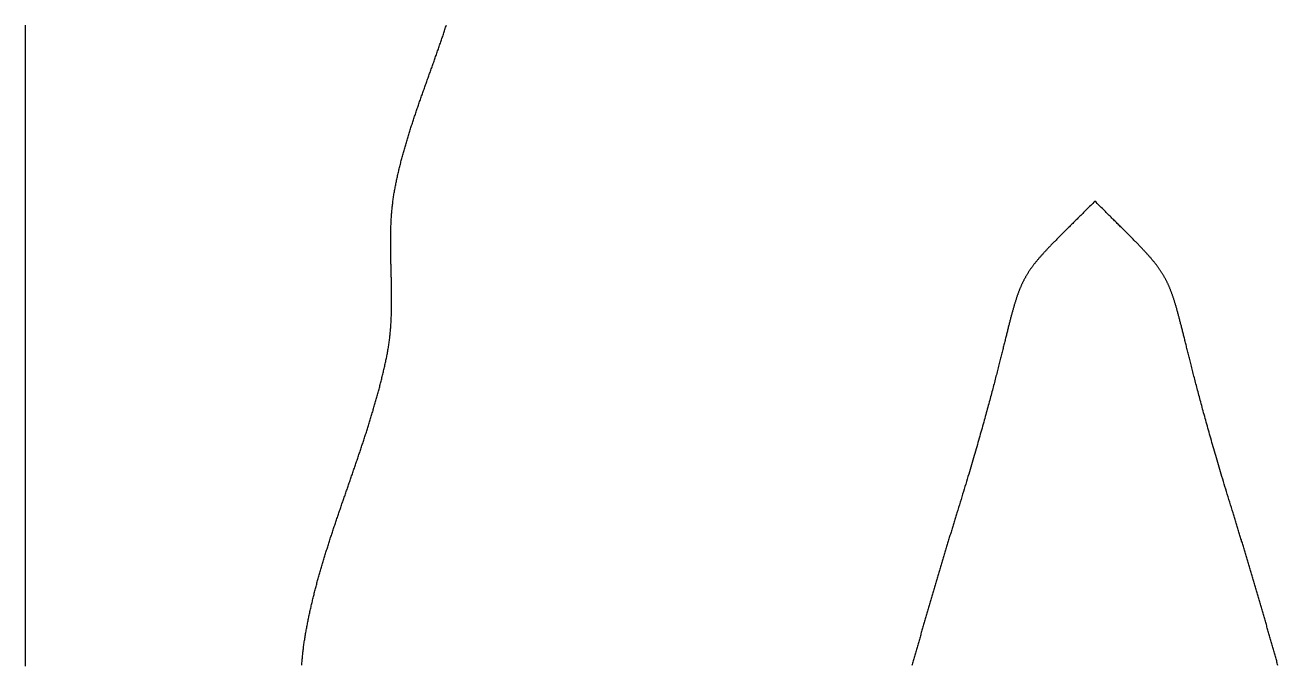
# Model space of a CAD drawing. Header units: metres. Extents: x -45 to 45, y -108 to 108.
# Drawn here: x -45.3 to 7.7, y -54.2 to -27.1 of the extents above; entities that cross this region are included whole.
import ezdxf

# ---------------------------------------------------------------- set-up
doc = ezdxf.new("R2010")
doc.units = ezdxf.units.M

msp = doc.modelspace()

# ---------------------------------------------------------------- linework, layer by layer
for points in [[(-45.316, -27.103), (-45.316, -27.153), (-45.316, -27.203), (-45.316, -27.253), (-45.316, -27.303), (-45.316, -27.353), (-45.316, -27.403), (-45.316, -27.453), (-45.316, -27.503), (-45.316, -27.553), (-45.316, -27.603), (-45.316, -27.653), (-45.316, -27.703), (-45.316, -27.753), (-45.316, -27.803), (-45.316, -27.853), (-45.316, -27.903), (-45.316, -27.953), (-45.316, -28.003), (-45.316, -28.053), (-45.316, -28.103), (-45.316, -28.153), (-45.316, -28.203), (-45.316, -28.253), (-45.316, -28.303), (-45.316, -28.353), (-45.316, -28.403), (-45.316, -28.453), (-45.316, -28.503), (-45.316, -28.553), (-45.316, -28.603), (-45.316, -28.653), (-45.316, -28.703), (-45.316, -28.753), (-45.316, -28.803), (-45.316, -28.853), (-45.316, -28.903), (-45.316, -28.953), (-45.316, -29.003), (-45.316, -29.053), (-45.316, -29.103), (-45.316, -29.153), (-45.316, -29.203), (-45.316, -29.253), (-45.316, -29.303), (-45.316, -29.353), (-45.316, -29.403), (-45.316, -29.453), (-45.316, -29.503), (-45.316, -29.553), (-45.316, -29.603), (-45.316, -29.653), (-45.316, -29.703), (-45.316, -29.753), (-45.316, -29.803), (-45.316, -29.853), (-45.316, -29.903), (-45.316, -29.953), (-45.316, -30.003), (-45.316, -30.053), (-45.316, -30.103), (-45.316, -30.153), (-45.316, -30.203), (-45.316, -30.253), (-45.316, -30.303), (-45.316, -30.353), (-45.316, -30.403), (-45.316, -30.453), (-45.316, -30.503), (-45.316, -30.553), (-45.316, -30.603), (-45.316, -30.653), (-45.316, -30.703), (-45.316, -30.753), (-45.316, -30.803), (-45.316, -30.853), (-45.316, -30.903), (-45.316, -30.953), (-45.316, -31.003), (-45.316, -31.053), (-45.316, -31.103), (-45.316, -31.153), (-45.316, -31.203), (-45.316, -31.253), (-45.316, -31.303), (-45.316, -31.353), (-45.316, -31.403), (-45.316, -31.453), (-45.316, -31.503), (-45.316, -31.553), (-45.316, -31.603), (-45.316, -31.653), (-45.316, -31.703), (-45.316, -31.753), (-45.316, -31.803), (-45.316, -31.853), (-45.316, -31.903), (-45.316, -31.953), (-45.316, -32.003), (-45.316, -32.053), (-45.316, -32.103), (-45.316, -32.153), (-45.316, -32.203), (-45.316, -32.253), (-45.316, -32.303), (-45.316, -32.353), (-45.316, -32.403), (-45.316, -32.453), (-45.316, -32.503), (-45.316, -32.553), (-45.316, -32.603), (-45.316, -32.653), (-45.316, -32.703), (-45.316, -32.753), (-45.316, -32.803), (-45.316, -32.853), (-45.316, -32.903), (-45.316, -32.953), (-45.316, -33.003), (-45.316, -33.053), (-45.316, -33.103), (-45.316, -33.153), (-45.316, -33.203), (-45.316, -33.253), (-45.316, -33.303), (-45.316, -33.353), (-45.316, -33.403), (-45.316, -33.453), (-45.316, -33.503), (-45.316, -33.553), (-45.316, -33.603), (-45.316, -33.653), (-45.316, -33.703), (-45.316, -33.753), (-45.316, -33.803), (-45.316, -33.853), (-45.316, -33.903), (-45.316, -33.953), (-45.316, -34.003), (-45.316, -34.053), (-45.316, -34.103), (-45.316, -34.153), (-45.316, -34.203), (-45.316, -34.253), (-45.316, -34.303), (-45.316, -34.353), (-45.316, -34.403), (-45.316, -34.453), (-45.316, -34.503), (-45.316, -34.553), (-45.316, -34.603), (-45.316, -34.653), (-45.316, -34.703), (-45.316, -34.753), (-45.316, -34.803), (-45.316, -34.853), (-45.316, -34.903), (-45.316, -34.953), (-45.316, -35.003), (-45.316, -35.053), (-45.316, -35.103), (-45.316, -35.153), (-45.316, -35.203), (-45.316, -35.253), (-45.316, -35.303), (-45.316, -35.353), (-45.316, -35.403), (-45.316, -35.453), (-45.316, -35.503), (-45.316, -35.553), (-45.316, -35.603), (-45.316, -35.653), (-45.316, -35.703), (-45.316, -35.753), (-45.316, -35.803), (-45.316, -35.853), (-45.316, -35.903), (-45.316, -35.953), (-45.316, -36.003), (-45.316, -36.053), (-45.316, -36.103), (-45.316, -36.154), (-45.316, -36.204), (-45.316, -36.254), (-45.316, -36.304), (-45.316, -36.354), (-45.316, -36.404), (-45.316, -36.454), (-45.316, -36.504), (-45.316, -36.554), (-45.316, -36.604), (-45.316, -36.654), (-45.316, -36.704), (-45.316, -36.754), (-45.316, -36.804), (-45.316, -36.854), (-45.316, -36.904), (-45.316, -36.954), (-45.316, -37.004), (-45.316, -37.054), (-45.316, -37.104), (-45.316, -37.154), (-45.316, -37.204), (-45.316, -37.254), (-45.316, -37.304), (-45.316, -37.354), (-45.316, -37.404), (-45.316, -37.454), (-45.316, -37.504), (-45.316, -37.554), (-45.316, -37.604), (-45.316, -37.654), (-45.316, -37.704), (-45.316, -37.754), (-45.316, -37.804), (-45.316, -37.854), (-45.316, -37.904), (-45.316, -37.954), (-45.316, -38.004), (-45.316, -38.054), (-45.316, -38.104), (-45.316, -38.154), (-45.316, -38.204), (-45.316, -38.254), (-45.316, -38.304), (-45.316, -38.354), (-45.316, -38.404), (-45.316, -38.454), (-45.316, -38.504), (-45.316, -38.554), (-45.316, -38.604), (-45.316, -38.654), (-45.316, -38.704), (-45.316, -38.754), (-45.316, -38.804), (-45.316, -38.854), (-45.316, -38.904), (-45.316, -38.954), (-45.316, -39.004), (-45.316, -39.054), (-45.316, -39.104), (-45.316, -39.154), (-45.316, -39.204), (-45.316, -39.254), (-45.316, -39.304), (-45.316, -39.354), (-45.316, -39.404), (-45.316, -39.454), (-45.316, -39.504), (-45.316, -39.554), (-45.316, -39.604), (-45.316, -39.654), (-45.316, -39.704), (-45.316, -39.754), (-45.316, -39.804), (-45.316, -39.854), (-45.316, -39.904), (-45.316, -39.954), (-45.316, -40.004), (-45.316, -40.054), (-45.316, -40.104), (-45.316, -40.154), (-45.316, -40.204), (-45.316, -40.254), (-45.316, -40.304), (-45.316, -40.354), (-45.316, -40.404), (-45.316, -40.454), (-45.316, -40.504), (-45.316, -40.554), (-45.316, -40.604), (-45.316, -40.654), (-45.316, -40.704), (-45.316, -40.754), (-45.316, -40.804), (-45.316, -40.854), (-45.316, -40.904), (-45.316, -40.954), (-45.316, -41.004), (-45.316, -41.054), (-45.316, -41.104), (-45.316, -41.154), (-45.316, -41.204), (-45.316, -41.254), (-45.316, -41.304), (-45.316, -41.354), (-45.316, -41.404), (-45.316, -41.454), (-45.316, -41.504), (-45.316, -41.554), (-45.316, -41.604), (-45.316, -41.654), (-45.316, -41.704), (-45.316, -41.754), (-45.316, -41.804), (-45.316, -41.854), (-45.316, -41.904), (-45.316, -41.954), (-45.316, -42.004), (-45.316, -42.054), (-45.316, -42.104), (-45.316, -42.154), (-45.316, -42.204), (-45.316, -42.254), (-45.316, -42.304), (-45.316, -42.354), (-45.316, -42.404), (-45.316, -42.454), (-45.316, -42.504), (-45.316, -42.554), (-45.316, -42.604), (-45.316, -42.654), (-45.316, -42.704), (-45.316, -42.754), (-45.316, -42.804), (-45.316, -42.854), (-45.316, -42.904), (-45.316, -42.954), (-45.316, -43.004), (-45.316, -43.054), (-45.316, -43.104), (-45.316, -43.154), (-45.316, -43.204), (-45.316, -43.254), (-45.316, -43.304), (-45.316, -43.354), (-45.316, -43.404), (-45.316, -43.454), (-45.316, -43.504), (-45.316, -43.554), (-45.316, -43.604), (-45.316, -43.654), (-45.316, -43.704), (-45.316, -43.754), (-45.316, -43.804), (-45.316, -43.854), (-45.316, -43.904), (-45.316, -43.954), (-45.316, -44.004), (-45.316, -44.054), (-45.316, -44.104), (-45.316, -44.154), (-45.316, -44.204), (-45.316, -44.254), (-45.316, -44.304), (-45.316, -44.354), (-45.316, -44.404), (-45.316, -44.454), (-45.316, -44.504), (-45.316, -44.554), (-45.316, -44.604), (-45.316, -44.654), (-45.316, -44.704), (-45.316, -44.754), (-45.316, -44.804), (-45.316, -44.854), (-45.316, -44.904), (-45.316, -44.954), (-45.316, -45.004), (-45.316, -45.054), (-45.316, -45.104), (-45.316, -45.154), (-45.316, -45.204), (-45.316, -45.254), (-45.316, -45.304), (-45.316, -45.354), (-45.316, -45.404), (-45.316, -45.454), (-45.316, -45.504), (-45.316, -45.554), (-45.316, -45.604), (-45.316, -45.654), (-45.316, -45.704), (-45.316, -45.754), (-45.316, -45.804), (-45.316, -45.854), (-45.316, -45.904), (-45.316, -45.954), (-45.316, -46.004), (-45.316, -46.054), (-45.316, -46.104), (-45.316, -46.154), (-45.316, -46.204), (-45.316, -46.254), (-45.316, -46.304), (-45.316, -46.354), (-45.316, -46.404), (-45.316, -46.454), (-45.316, -46.505), (-45.316, -46.555), (-45.316, -46.605), (-45.316, -46.655), (-45.316, -46.705), (-45.316, -46.755), (-45.316, -46.805), (-45.316, -46.855), (-45.316, -46.905), (-45.316, -46.955), (-45.316, -47.005), (-45.316, -47.055), (-45.316, -47.105), (-45.316, -47.155), (-45.316, -47.205), (-45.316, -47.255), (-45.316, -47.305), (-45.316, -47.355), (-45.316, -47.405), (-45.316, -47.455), (-45.316, -47.505), (-45.316, -47.555), (-45.316, -47.605), (-45.316, -47.655), (-45.316, -47.705), (-45.316, -47.755), (-45.316, -47.805), (-45.316, -47.855), (-45.316, -47.905), (-45.316, -47.955), (-45.316, -48.005), (-45.316, -48.055), (-45.316, -48.105), (-45.316, -48.155), (-45.316, -48.205), (-45.316, -48.255), (-45.316, -48.305), (-45.316, -48.355), (-45.316, -48.405), (-45.316, -48.455), (-45.316, -48.505), (-45.316, -48.555), (-45.316, -48.605), (-45.316, -48.655), (-45.316, -48.705), (-45.316, -48.755), (-45.316, -48.805), (-45.316, -48.855), (-45.316, -48.905), (-45.316, -48.955), (-45.316, -49.005), (-45.316, -49.055), (-45.316, -49.105), (-45.316, -49.155), (-45.316, -49.205), (-45.316, -49.255), (-45.316, -49.305), (-45.316, -49.355), (-45.316, -49.405), (-45.316, -49.455), (-45.316, -49.505), (-45.316, -49.555), (-45.316, -49.605), (-45.316, -49.655), (-45.316, -49.705), (-45.316, -49.755), (-45.316, -49.805), (-45.316, -49.855), (-45.316, -49.905), (-45.316, -49.955), (-45.316, -50.005), (-45.316, -50.055), (-45.316, -50.105), (-45.316, -50.155), (-45.316, -50.205), (-45.316, -50.255), (-45.316, -50.305), (-45.316, -50.355), (-45.316, -50.405), (-45.316, -50.455), (-45.316, -50.505), (-45.316, -50.555), (-45.316, -50.605), (-45.316, -50.655), (-45.316, -50.705), (-45.316, -50.755), (-45.316, -50.805), (-45.316, -50.855), (-45.316, -50.905), (-45.316, -50.955), (-45.316, -51.005), (-45.316, -51.055), (-45.316, -51.105), (-45.316, -51.155), (-45.316, -51.205), (-45.316, -51.255), (-45.316, -51.305), (-45.316, -51.355), (-45.316, -51.405), (-45.316, -51.455), (-45.316, -51.505), (-45.316, -51.555), (-45.316, -51.605), (-45.316, -51.655), (-45.316, -51.705), (-45.316, -51.755), (-45.316, -51.805), (-45.316, -51.855), (-45.316, -51.905), (-45.316, -51.955), (-45.316, -52.005), (-45.316, -52.055), (-45.316, -52.105), (-45.316, -52.155), (-45.316, -52.205), (-45.316, -52.255), (-45.316, -52.305), (-45.316, -52.355), (-45.316, -52.405), (-45.316, -52.455), (-45.316, -52.505), (-45.316, -52.555), (-45.316, -52.605), (-45.316, -52.655), (-45.316, -52.705), (-45.316, -52.755), (-45.316, -52.805), (-45.316, -52.855), (-45.316, -52.905), (-45.316, -52.955), (-45.316, -53.005), (-45.316, -53.055), (-45.316, -53.105), (-45.316, -53.155), (-45.316, -53.205), (-45.316, -53.255), (-45.316, -53.305), (-45.316, -53.355), (-45.316, -53.405), (-45.316, -53.455), (-45.316, -53.505), (-45.316, -53.555), (-45.316, -53.605), (-45.316, -53.655), (-45.316, -53.705), (-45.316, -53.755), (-45.316, -53.805), (-45.316, -53.855), (-45.316, -53.905), (-45.316, -53.955), (-45.316, -54.005), (-45.316, -54.055), (-45.316, -54.105), (-45.316, -54.155), (-45.316, -54.205), (-45.316, -54.255)], [(-29.664, -34.117), (-29.655, -34.068), (-29.646, -34.019), (-29.637, -33.97), (-29.627, -33.921), (-29.618, -33.872), (-29.608, -33.823), (-29.598, -33.774), (-29.588, -33.725), (-29.577, -33.676), (-29.567, -33.627), (-29.556, -33.578), (-29.546, -33.529), (-29.535, -33.48), (-29.524, -33.432), (-29.513, -33.383), (-29.502, -33.334), (-29.49, -33.285), (-29.479, -33.237), (-29.467, -33.188), (-29.455, -33.139), (-29.443, -33.091), (-29.431, -33.042), (-29.419, -32.994), (-29.407, -32.945), (-29.394, -32.896), (-29.382, -32.848), (-29.369, -32.799), (-29.356, -32.751), (-29.343, -32.703), (-29.33, -32.654), (-29.317, -32.606), (-29.304, -32.557), (-29.291, -32.509), (-29.277, -32.461), (-29.264, -32.412), (-29.25, -32.364), (-29.236, -32.316), (-29.222, -32.267), (-29.208, -32.219), (-29.194, -32.171), (-29.18, -32.123), (-29.166, -32.074), (-29.152, -32.026), (-29.137, -31.978), (-29.123, -31.93), (-29.108, -31.882), (-29.093, -31.833), (-29.078, -31.785), (-29.064, -31.737), (-29.049, -31.689), (-29.034, -31.641), (-29.018, -31.593), (-29.003, -31.545), (-28.988, -31.497), (-28.973, -31.449), (-28.957, -31.401), (-28.942, -31.353), (-28.926, -31.305), (-28.911, -31.257), (-28.895, -31.209), (-28.879, -31.161), (-28.863, -31.113), (-28.847, -31.065), (-28.831, -31.017), (-28.815, -30.969), (-28.799, -30.921), (-28.783, -30.874), (-28.767, -30.826), (-28.751, -30.778), (-28.735, -30.73), (-28.718, -30.682), (-28.702, -30.634), (-28.685, -30.587), (-28.669, -30.539), (-28.653, -30.491), (-28.636, -30.443), (-28.619, -30.395), (-28.603, -30.348), (-28.586, -30.3), (-28.569, -30.252), (-28.553, -30.204), (-28.536, -30.157), (-28.519, -30.109), (-28.502, -30.061), (-28.485, -30.013), (-28.469, -29.966), (-28.452, -29.918), (-28.435, -29.87), (-28.418, -29.822), (-28.401, -29.775), (-28.384, -29.727), (-28.367, -29.679), (-28.35, -29.632), (-28.333, -29.584), (-28.316, -29.536), (-28.299, -29.489), (-28.282, -29.441), (-28.265, -29.393), (-28.248, -29.346), (-28.231, -29.298), (-28.214, -29.25), (-28.197, -29.203), (-28.18, -29.155), (-28.162, -29.107), (-28.145, -29.06), (-28.128, -29.012), (-28.111, -28.964), (-28.094, -28.917), (-28.077, -28.869), (-28.06, -28.821), (-28.043, -28.774), (-28.026, -28.726), (-28.009, -28.678), (-27.993, -28.631), (-27.976, -28.583), (-27.959, -28.535), (-27.942, -28.488), (-27.925, -28.44), (-27.908, -28.392), (-27.891, -28.345), (-27.875, -28.297), (-27.858, -28.249), (-27.841, -28.202), (-27.825, -28.154), (-27.808, -28.106), (-27.792, -28.059), (-27.775, -28.011), (-27.758, -27.963), (-27.742, -27.916), (-27.726, -27.868), (-27.709, -27.82), (-27.693, -27.772), (-27.677, -27.725), (-27.661, -27.677), (-27.644, -27.629), (-27.628, -27.582), (-27.612, -27.534), (-27.596, -27.486), (-27.58, -27.438), (-27.564, -27.391), (-27.549, -27.343), (-27.533, -27.295), (-27.517, -27.247), (-27.502, -27.199), (-27.486, -27.152), (-27.471, -27.104)], [(-29.98, -41.06), (-29.971, -41.011), (-29.961, -40.962), (-29.952, -40.913), (-29.944, -40.863), (-29.935, -40.814), (-29.927, -40.765), (-29.919, -40.716), (-29.912, -40.666), (-29.904, -40.617), (-29.897, -40.568), (-29.89, -40.518), (-29.884, -40.469), (-29.878, -40.419), (-29.872, -40.37), (-29.866, -40.32), (-29.86, -40.271), (-29.855, -40.221), (-29.85, -40.172), (-29.845, -40.122), (-29.841, -40.072), (-29.837, -40.023), (-29.832, -39.973), (-29.829, -39.923), (-29.825, -39.874), (-29.821, -39.824), (-29.818, -39.774), (-29.815, -39.724), (-29.812, -39.674), (-29.81, -39.624), (-29.807, -39.574), (-29.805, -39.525), (-29.803, -39.475), (-29.801, -39.425), (-29.799, -39.375), (-29.797, -39.325), (-29.796, -39.275), (-29.794, -39.225), (-29.793, -39.174), (-29.792, -39.124), (-29.791, -39.074), (-29.791, -39.024), (-29.79, -38.974), (-29.79, -38.924), (-29.789, -38.874), (-29.789, -38.824), (-29.789, -38.773), (-29.789, -38.723), (-29.789, -38.673), (-29.789, -38.623), (-29.789, -38.572), (-29.79, -38.522), (-29.79, -38.472), (-29.791, -38.422), (-29.791, -38.371), (-29.792, -38.321), (-29.793, -38.271), (-29.794, -38.22), (-29.795, -38.17), (-29.795, -38.12), (-29.796, -38.069), (-29.798, -38.019), (-29.799, -37.969), (-29.8, -37.918), (-29.801, -37.868), (-29.802, -37.818), (-29.803, -37.767), (-29.805, -37.717), (-29.806, -37.667), (-29.807, -37.616), (-29.808, -37.566), (-29.81, -37.516), (-29.811, -37.465), (-29.812, -37.415), (-29.814, -37.364), (-29.815, -37.314), (-29.816, -37.264), (-29.817, -37.213), (-29.819, -37.163), (-29.82, -37.113), (-29.821, -37.062), (-29.822, -37.012), (-29.823, -36.962), (-29.824, -36.911), (-29.825, -36.861), (-29.826, -36.811), (-29.827, -36.76), (-29.827, -36.71), (-29.828, -36.66), (-29.829, -36.609), (-29.829, -36.559), (-29.83, -36.509), (-29.83, -36.458), (-29.83, -36.408), (-29.83, -36.358), (-29.83, -36.308), (-29.83, -36.257), (-29.83, -36.207), (-29.83, -36.157), (-29.83, -36.107), (-29.829, -36.057), (-29.828, -36.007), (-29.828, -35.956), (-29.827, -35.906), (-29.826, -35.856), (-29.824, -35.806), (-29.823, -35.756), (-29.822, -35.706), (-29.82, -35.656), (-29.818, -35.606), (-29.816, -35.556), (-29.814, -35.506), (-29.812, -35.456), (-29.809, -35.406), (-29.806, -35.356), (-29.803, -35.306), (-29.8, -35.256), (-29.797, -35.207), (-29.793, -35.157), (-29.79, -35.107), (-29.786, -35.057), (-29.782, -35.007), (-29.777, -34.958), (-29.773, -34.908), (-29.768, -34.858), (-29.763, -34.809), (-29.757, -34.759), (-29.752, -34.709), (-29.746, -34.66), (-29.74, -34.61), (-29.734, -34.561), (-29.727, -34.511), (-29.72, -34.462), (-29.713, -34.413), (-29.706, -34.363), (-29.698, -34.314), (-29.69, -34.265), (-29.682, -34.215), (-29.673, -34.166), (-29.664, -34.117)], [(0, -34.567), (-0.046, -34.613), (-0.092, -34.658), (-0.137, -34.703), (-0.181, -34.747), (-0.225, -34.791), (-0.269, -34.835), (-0.312, -34.878), (-0.355, -34.92), (-0.397, -34.962), (-0.439, -35.004), (-0.48, -35.045), (-0.521, -35.086), (-0.562, -35.126), (-0.602, -35.166), (-0.642, -35.205), (-0.681, -35.244), (-0.72, -35.283), (-0.758, -35.321), (-0.796, -35.358), (-0.834, -35.396), (-0.871, -35.432), (-0.908, -35.469), (-0.944, -35.505), (-0.98, -35.541), (-1.016, -35.576), (-1.051, -35.611), (-1.086, -35.645), (-1.12, -35.68), (-1.154, -35.713), (-1.188, -35.747), (-1.221, -35.78), (-1.254, -35.813), (-1.286, -35.845), (-1.319, -35.877), (-1.35, -35.909), (-1.382, -35.94), (-1.413, -35.971), (-1.443, -36.002), (-1.474, -36.033), (-1.504, -36.063), (-1.533, -36.093), (-1.563, -36.122), (-1.592, -36.151), (-1.62, -36.18), (-1.648, -36.209), (-1.676, -36.237), (-1.704, -36.266), (-1.731, -36.293), (-1.758, -36.321), (-1.785, -36.348), (-1.811, -36.375), (-1.837, -36.402), (-1.863, -36.429), (-1.888, -36.455), (-1.913, -36.481), (-1.938, -36.507), (-1.962, -36.533), (-1.986, -36.558), (-2.01, -36.584), (-2.034, -36.609), (-2.057, -36.634), (-2.08, -36.658), (-2.102, -36.683), (-2.125, -36.707), (-2.147, -36.731), (-2.169, -36.755), (-2.19, -36.779), (-2.212, -36.802), (-2.233, -36.826), (-2.253, -36.849), (-2.274, -36.872), (-2.294, -36.895), (-2.314, -36.918), (-2.334, -36.94), (-2.353, -36.963), (-2.373, -36.985), (-2.392, -37.007), (-2.41, -37.03), (-2.429, -37.052), (-2.447, -37.074), (-2.465, -37.095), (-2.483, -37.117), (-2.501, -37.139), (-2.518, -37.16), (-2.535, -37.182), (-2.552, -37.203), (-2.569, -37.225), (-2.585, -37.246), (-2.601, -37.267), (-2.618, -37.288), (-2.633, -37.309), (-2.649, -37.33), (-2.665, -37.352), (-2.68, -37.372), (-2.695, -37.393), (-2.71, -37.414), (-2.725, -37.435), (-2.739, -37.456), (-2.753, -37.477), (-2.768, -37.498), (-2.782, -37.519), (-2.795, -37.54), (-2.809, -37.561), (-2.823, -37.581), (-2.836, -37.602), (-2.849, -37.623), (-2.862, -37.644), (-2.875, -37.665), (-2.888, -37.686), (-2.9, -37.707), (-2.913, -37.728), (-2.925, -37.75), (-2.937, -37.771), (-2.949, -37.792), (-2.961, -37.814), (-2.973, -37.835), (-2.985, -37.857), (-2.996, -37.878), (-3.007, -37.9), (-3.019, -37.922), (-3.03, -37.944), (-3.041, -37.966), (-3.052, -37.988), (-3.063, -38.01), (-3.073, -38.032), (-3.084, -38.055), (-3.095, -38.077), (-3.105, -38.1), (-3.115, -38.123), (-3.126, -38.146), (-3.136, -38.169), (-3.146, -38.193), (-3.156, -38.216), (-3.166, -38.24), (-3.176, -38.264), (-3.185, -38.288), (-3.195, -38.312), (-3.205, -38.336), (-3.214, -38.361), (-3.224, -38.385), (-3.233, -38.41), (-3.243, -38.435), (-3.252, -38.461), (-3.262, -38.486), (-3.271, -38.512), (-3.28, -38.538), (-3.289, -38.565), (-3.298, -38.591), (-3.308, -38.618), (-3.317, -38.645), (-3.326, -38.672), (-3.335, -38.699), (-3.344, -38.727), (-3.353, -38.755), (-3.362, -38.783), (-3.371, -38.812), (-3.38, -38.841), (-3.389, -38.87), (-3.398, -38.899), (-3.407, -38.929), (-3.416, -38.959), (-3.425, -38.989), (-3.434, -39.02), (-3.443, -39.051), (-3.452, -39.082), (-3.461, -39.114), (-3.47, -39.146), (-3.479, -39.178), (-3.488, -39.211), (-3.497, -39.244), (-3.506, -39.277), (-3.515, -39.311), (-3.525, -39.345), (-3.534, -39.379), (-3.543, -39.414), (-3.553, -39.449), (-3.562, -39.484), (-3.571, -39.52), (-3.581, -39.557), (-3.591, -39.593), (-3.6, -39.63), (-3.61, -39.668), (-3.62, -39.706), (-3.629, -39.744), (-3.639, -39.783), (-3.649, -39.822), (-3.659, -39.862), (-3.67, -39.902), (-3.68, -39.942), (-3.69, -39.983), (-3.701, -40.025), (-3.711, -40.066), (-3.722, -40.109), (-3.732, -40.151), (-3.743, -40.195), (-3.754, -40.238), (-3.765, -40.283), (-3.776, -40.327), (-3.788, -40.372), (-3.799, -40.418), (-3.81, -40.464), (-3.822, -40.511), (-3.834, -40.558), (-3.846, -40.606), (-3.858, -40.654), (-3.87, -40.703), (-3.882, -40.752), (-3.895, -40.802), (-3.907, -40.852), (-3.92, -40.903), (-3.933, -40.955), (-3.946, -41.007), (-3.959, -41.06), (-3.972, -41.113), (-3.986, -41.166), (-3.999, -41.221), (-4.013, -41.276), (-4.027, -41.331), (-4.041, -41.387), (-4.056, -41.444), (-4.07, -41.501), (-4.085, -41.559), (-4.1, -41.618), (-4.115, -41.677), (-4.13, -41.737), (-4.145, -41.797), (-4.161, -41.858), (-4.177, -41.92), (-4.193, -41.982), (-4.209, -42.045), (-4.226, -42.108), (-4.242, -42.173), (-4.259, -42.238), (-4.276, -42.303), (-4.294, -42.369), (-4.311, -42.436), (-4.329, -42.504), (-4.347, -42.572), (-4.365, -42.641), (-4.384, -42.711), (-4.402, -42.781), (-4.421, -42.852), (-4.441, -42.924), (-4.46, -42.997), (-4.48, -43.07), (-4.5, -43.144), (-4.52, -43.219), (-4.54, -43.294), (-4.561, -43.371), (-4.582, -43.448), (-4.603, -43.525), (-4.625, -43.604), (-4.647, -43.683), (-4.669, -43.763), (-4.691, -43.844), (-4.714, -43.925), (-4.737, -44.008), (-4.76, -44.091), (-4.783, -44.175), (-4.807, -44.259), (-4.831, -44.345), (-4.856, -44.431), (-4.88, -44.518), (-4.905, -44.606), (-4.93, -44.695), (-4.956, -44.785), (-4.982, -44.875), (-5.008, -44.967), (-5.035, -45.059), (-5.062, -45.152), (-5.089, -45.246), (-5.116, -45.34), (-5.144, -45.436), (-5.173, -45.532), (-5.201, -45.63), (-5.23, -45.728), (-5.259, -45.827), (-5.289, -45.927), (-5.319, -46.028), (-5.349, -46.13), (-5.38, -46.232), (-5.411, -46.336), (-5.442, -46.44), (-5.474, -46.546), (-5.506, -46.652), (-5.538, -46.76), (-5.571, -46.868), (-5.604, -46.977), (-5.638, -47.087), (-5.672, -47.198), (-5.706, -47.31), (-5.741, -47.423), (-5.776, -47.537), (-5.812, -47.652), (-5.847, -47.768)], [(5.847, -47.768), (5.812, -47.652), (5.776, -47.537), (5.741, -47.423), (5.706, -47.31), (5.672, -47.198), (5.638, -47.087), (5.604, -46.977), (5.571, -46.868), (5.538, -46.76), (5.506, -46.652), (5.474, -46.546), (5.442, -46.44), (5.411, -46.336), (5.38, -46.232), (5.349, -46.13), (5.319, -46.028), (5.289, -45.927), (5.259, -45.827), (5.23, -45.728), (5.201, -45.63), (5.173, -45.532), (5.144, -45.436), (5.116, -45.34), (5.089, -45.246), (5.062, -45.152), (5.035, -45.059), (5.008, -44.967), (4.982, -44.875), (4.956, -44.785), (4.93, -44.695), (4.905, -44.606), (4.88, -44.518), (4.856, -44.431), (4.831, -44.345), (4.807, -44.259), (4.783, -44.175), (4.76, -44.091), (4.737, -44.008), (4.714, -43.925), (4.691, -43.844), (4.669, -43.763), (4.647, -43.683), (4.625, -43.604), (4.603, -43.525), (4.582, -43.448), (4.561, -43.371), (4.54, -43.294), (4.52, -43.219), (4.5, -43.144), (4.48, -43.07), (4.46, -42.997), (4.441, -42.924), (4.421, -42.852), (4.402, -42.781), (4.384, -42.711), (4.365, -42.641), (4.347, -42.572), (4.329, -42.504), (4.311, -42.436), (4.294, -42.369), (4.276, -42.303), (4.259, -42.238), (4.242, -42.173), (4.226, -42.108), (4.209, -42.045), (4.193, -41.982), (4.177, -41.92), (4.161, -41.858), (4.145, -41.797), (4.13, -41.737), (4.115, -41.677), (4.1, -41.618), (4.085, -41.559), (4.07, -41.501), (4.056, -41.444), (4.041, -41.387), (4.027, -41.331), (4.013, -41.276), (3.999, -41.221), (3.986, -41.166), (3.972, -41.113), (3.959, -41.06), (3.946, -41.007), (3.933, -40.955), (3.92, -40.903), (3.907, -40.852), (3.895, -40.802), (3.882, -40.752), (3.87, -40.703), (3.858, -40.654), (3.846, -40.606), (3.834, -40.558), (3.822, -40.511), (3.81, -40.464), (3.799, -40.418), (3.788, -40.372), (3.776, -40.327), (3.765, -40.283), (3.754, -40.238), (3.743, -40.195), (3.732, -40.151), (3.722, -40.109), (3.711, -40.066), (3.701, -40.025), (3.69, -39.983), (3.68, -39.942), (3.67, -39.902), (3.659, -39.862), (3.649, -39.822), (3.639, -39.783), (3.629, -39.744), (3.62, -39.706), (3.61, -39.668), (3.6, -39.63), (3.591, -39.593), (3.581, -39.557), (3.571, -39.52), (3.562, -39.484), (3.553, -39.449), (3.543, -39.414), (3.534, -39.379), (3.525, -39.345), (3.515, -39.311), (3.506, -39.277), (3.497, -39.244), (3.488, -39.211), (3.479, -39.178), (3.47, -39.146), (3.461, -39.114), (3.452, -39.082), (3.443, -39.051), (3.434, -39.02), (3.425, -38.989), (3.416, -38.959), (3.407, -38.929), (3.398, -38.899), (3.389, -38.87), (3.38, -38.841), (3.371, -38.812), (3.362, -38.783), (3.353, -38.755), (3.344, -38.727), (3.335, -38.699), (3.326, -38.672), (3.317, -38.645), (3.308, -38.618), (3.298, -38.591), (3.289, -38.565), (3.28, -38.538), (3.271, -38.512), (3.262, -38.486), (3.252, -38.461), (3.243, -38.435), (3.233, -38.41), (3.224, -38.385), (3.214, -38.361), (3.205, -38.336), (3.195, -38.312), (3.185, -38.288), (3.176, -38.264), (3.166, -38.24), (3.156, -38.216), (3.146, -38.193), (3.136, -38.169), (3.126, -38.146), (3.115, -38.123), (3.105, -38.1), (3.095, -38.077), (3.084, -38.055), (3.073, -38.032), (3.063, -38.01), (3.052, -37.988), (3.041, -37.966), (3.03, -37.944), (3.019, -37.922), (3.007, -37.9), (2.996, -37.878), (2.985, -37.857), (2.973, -37.835), (2.961, -37.814), (2.949, -37.792), (2.937, -37.771), (2.925, -37.75), (2.913, -37.728), (2.9, -37.707), (2.888, -37.686), (2.875, -37.665), (2.862, -37.644), (2.849, -37.623), (2.836, -37.602), (2.823, -37.581), (2.809, -37.561), (2.795, -37.54), (2.782, -37.519), (2.768, -37.498), (2.753, -37.477), (2.739, -37.456), (2.725, -37.435), (2.71, -37.414), (2.695, -37.393), (2.68, -37.372), (2.665, -37.352), (2.649, -37.33), (2.633, -37.309), (2.618, -37.288), (2.601, -37.267), (2.585, -37.246), (2.569, -37.225), (2.552, -37.203), (2.535, -37.182), (2.518, -37.16), (2.501, -37.139), (2.483, -37.117), (2.465, -37.095), (2.447, -37.074), (2.429, -37.052), (2.41, -37.03), (2.392, -37.007), (2.373, -36.985), (2.353, -36.963), (2.334, -36.94), (2.314, -36.918), (2.294, -36.895), (2.274, -36.872), (2.253, -36.849), (2.233, -36.826), (2.212, -36.802), (2.19, -36.779), (2.169, -36.755), (2.147, -36.731), (2.125, -36.707), (2.102, -36.683), (2.08, -36.658), (2.057, -36.634), (2.034, -36.609), (2.01, -36.584), (1.986, -36.558), (1.962, -36.533), (1.938, -36.507), (1.913, -36.481), (1.888, -36.455), (1.863, -36.429), (1.837, -36.402), (1.811, -36.375), (1.785, -36.348), (1.758, -36.321), (1.731, -36.293), (1.704, -36.266), (1.676, -36.237), (1.648, -36.209), (1.62, -36.18), (1.592, -36.151), (1.563, -36.122), (1.533, -36.093), (1.504, -36.063), (1.474, -36.033), (1.443, -36.002), (1.413, -35.971), (1.382, -35.94), (1.35, -35.909), (1.319, -35.877), (1.286, -35.845), (1.254, -35.813), (1.221, -35.78), (1.188, -35.747), (1.154, -35.713), (1.12, -35.68), (1.086, -35.645), (1.051, -35.611), (1.016, -35.576), (0.98, -35.541), (0.944, -35.505), (0.908, -35.469), (0.871, -35.432), (0.834, -35.396), (0.796, -35.358), (0.758, -35.321), (0.72, -35.283), (0.681, -35.244), (0.642, -35.205), (0.602, -35.166), (0.562, -35.126), (0.521, -35.086), (0.48, -35.045), (0.439, -35.004), (0.397, -34.962), (0.355, -34.92), (0.312, -34.878), (0.269, -34.835), (0.225, -34.791), (0.181, -34.747), (0.137, -34.703), (0.092, -34.658), (0.046, -34.613), (0, -34.567)], [(0, -34.567), (0, -34.567)], [(-33.472, -53.125), (-33.465, -53.075), (-33.456, -53.026), (-33.448, -52.977), (-33.44, -52.927), (-33.431, -52.878), (-33.423, -52.829), (-33.414, -52.78), (-33.405, -52.73), (-33.396, -52.681), (-33.387, -52.632), (-33.378, -52.583), (-33.369, -52.534), (-33.359, -52.485), (-33.35, -52.436), (-33.34, -52.387), (-33.33, -52.338), (-33.321, -52.289), (-33.311, -52.24), (-33.3, -52.191), (-33.29, -52.142), (-33.28, -52.093), (-33.27, -52.044), (-33.259, -51.996), (-33.248, -51.947), (-33.238, -51.898), (-33.227, -51.849), (-33.216, -51.801), (-33.205, -51.752), (-33.194, -51.703), (-33.182, -51.655), (-33.171, -51.606), (-33.16, -51.557), (-33.148, -51.509), (-33.136, -51.46), (-33.125, -51.412), (-33.113, -51.363), (-33.101, -51.315), (-33.089, -51.266), (-33.077, -51.218), (-33.064, -51.169), (-33.052, -51.121), (-33.04, -51.073), (-33.027, -51.024), (-33.015, -50.976), (-33.002, -50.928), (-32.989, -50.879), (-32.976, -50.831), (-32.964, -50.783), (-32.951, -50.734), (-32.937, -50.686), (-32.924, -50.638), (-32.911, -50.59), (-32.898, -50.542), (-32.884, -50.493), (-32.871, -50.445), (-32.857, -50.397), (-32.844, -50.349), (-32.83, -50.301), (-32.816, -50.253), (-32.802, -50.205), (-32.789, -50.157), (-32.775, -50.109), (-32.761, -50.061), (-32.746, -50.013), (-32.732, -49.965), (-32.718, -49.917), (-32.704, -49.869), (-32.689, -49.821), (-32.675, -49.773), (-32.66, -49.725), (-32.646, -49.677), (-32.631, -49.629), (-32.617, -49.581), (-32.602, -49.534), (-32.587, -49.486), (-32.572, -49.438), (-32.557, -49.39), (-32.542, -49.342), (-32.527, -49.294), (-32.512, -49.247), (-32.497, -49.199), (-32.482, -49.151), (-32.467, -49.103), (-32.451, -49.056), (-32.436, -49.008), (-32.421, -48.96), (-32.405, -48.913), (-32.39, -48.865), (-32.374, -48.817), (-32.359, -48.769), (-32.343, -48.722), (-32.328, -48.674), (-32.312, -48.627), (-32.296, -48.579), (-32.281, -48.531), (-32.265, -48.484), (-32.249, -48.436), (-32.233, -48.388), (-32.217, -48.341), (-32.201, -48.293), (-32.185, -48.246), (-32.169, -48.198), (-32.153, -48.15), (-32.137, -48.103), (-32.121, -48.055), (-32.105, -48.008), (-32.089, -47.96), (-32.073, -47.913), (-32.057, -47.865), (-32.041, -47.818), (-32.024, -47.77), (-32.008, -47.723), (-31.992, -47.675), (-31.976, -47.628), (-31.959, -47.58), (-31.943, -47.533), (-31.927, -47.485), (-31.91, -47.438), (-31.894, -47.39), (-31.878, -47.343), (-31.861, -47.295), (-31.845, -47.248), (-31.828, -47.2), (-31.812, -47.153), (-31.796, -47.105), (-31.779, -47.058), (-31.763, -47.01), (-31.746, -46.963), (-31.73, -46.915), (-31.713, -46.868), (-31.697, -46.82), (-31.68, -46.773), (-31.664, -46.725), (-31.647, -46.678), (-31.631, -46.63), (-31.615, -46.583), (-31.598, -46.535), (-31.582, -46.488), (-31.565, -46.44), (-31.549, -46.393), (-31.532, -46.345), (-31.516, -46.298), (-31.499, -46.25), (-31.483, -46.203), (-31.467, -46.155), (-31.45, -46.108), (-31.434, -46.06), (-31.417, -46.013), (-31.401, -45.965), (-31.385, -45.918), (-31.368, -45.87), (-31.352, -45.823), (-31.336, -45.775), (-31.319, -45.728), (-31.303, -45.68), (-31.287, -45.633), (-31.271, -45.585), (-31.255, -45.538), (-31.238, -45.49), (-31.222, -45.443), (-31.206, -45.395), (-31.19, -45.347), (-31.174, -45.3), (-31.158, -45.252), (-31.142, -45.205), (-31.126, -45.157), (-31.11, -45.109), (-31.094, -45.062), (-31.078, -45.014), (-31.062, -44.967), (-31.047, -44.919), (-31.031, -44.871), (-31.015, -44.824), (-30.999, -44.776), (-30.984, -44.728), (-30.968, -44.681), (-30.952, -44.633), (-30.937, -44.585), (-30.921, -44.537), (-30.906, -44.49), (-30.891, -44.442), (-30.875, -44.394), (-30.86, -44.346), (-30.845, -44.299), (-30.829, -44.251), (-30.814, -44.203), (-30.799, -44.155), (-30.784, -44.107), (-30.769, -44.06), (-30.754, -44.012), (-30.739, -43.964), (-30.724, -43.916), (-30.709, -43.868), (-30.695, -43.82), (-30.68, -43.772), (-30.665, -43.724), (-30.651, -43.676), (-30.636, -43.628), (-30.622, -43.58), (-30.608, -43.532), (-30.593, -43.484), (-30.579, -43.436), (-30.565, -43.388), (-30.551, -43.34), (-30.537, -43.292), (-30.523, -43.244), (-30.509, -43.196), (-30.495, -43.148), (-30.481, -43.1), (-30.467, -43.052), (-30.454, -43.004), (-30.44, -42.955), (-30.427, -42.907), (-30.413, -42.859), (-30.4, -42.811), (-30.387, -42.762), (-30.374, -42.714), (-30.361, -42.666), (-30.348, -42.617), (-30.335, -42.569), (-30.322, -42.521), (-30.309, -42.472), (-30.296, -42.424), (-30.284, -42.376), (-30.271, -42.327), (-30.259, -42.279), (-30.247, -42.23), (-30.234, -42.182), (-30.222, -42.133), (-30.21, -42.085), (-30.198, -42.036), (-30.187, -41.987), (-30.175, -41.939), (-30.163, -41.89), (-30.152, -41.842), (-30.14, -41.793), (-30.129, -41.744), (-30.117, -41.695), (-30.106, -41.647), (-30.095, -41.598), (-30.084, -41.549), (-30.073, -41.5), (-30.063, -41.451), (-30.052, -41.403), (-30.041, -41.354), (-30.031, -41.305), (-30.021, -41.256), (-30.01, -41.207), (-30, -41.158), (-29.99, -41.109), (-29.98, -41.06)], [(-5.847, -47.768), (-5.862, -47.815), (-5.877, -47.863), (-5.892, -47.911), (-5.906, -47.958), (-5.921, -48.006), (-5.936, -48.053), (-5.951, -48.101), (-5.965, -48.149), (-5.98, -48.196), (-5.995, -48.244), (-6.009, -48.292), (-6.024, -48.339), (-6.039, -48.387), (-6.053, -48.435), (-6.068, -48.482), (-6.082, -48.53), (-6.097, -48.578), (-6.112, -48.625), (-6.126, -48.673), (-6.141, -48.721), (-6.155, -48.768), (-6.17, -48.816), (-6.184, -48.864), (-6.199, -48.911), (-6.213, -48.959), (-6.228, -49.007), (-6.242, -49.055), (-6.257, -49.102), (-6.271, -49.15), (-6.286, -49.198), (-6.3, -49.246), (-6.315, -49.293), (-6.329, -49.341), (-6.343, -49.389), (-6.358, -49.437), (-6.372, -49.484), (-6.387, -49.532), (-6.401, -49.58), (-6.415, -49.628), (-6.43, -49.675), (-6.444, -49.723), (-6.458, -49.771), (-6.473, -49.819), (-6.487, -49.867), (-6.501, -49.914), (-6.515, -49.962), (-6.53, -50.01), (-6.544, -50.058), (-6.558, -50.106), (-6.572, -50.153), (-6.587, -50.201), (-6.601, -50.249), (-6.615, -50.297), (-6.629, -50.345), (-6.644, -50.393), (-6.658, -50.44), (-6.672, -50.488), (-6.686, -50.536), (-6.7, -50.584), (-6.714, -50.632), (-6.729, -50.68), (-6.743, -50.728), (-6.757, -50.775), (-6.771, -50.823), (-6.785, -50.871), (-6.799, -50.919), (-6.813, -50.967), (-6.827, -51.015), (-6.841, -51.063), (-6.855, -51.111), (-6.869, -51.159), (-6.883, -51.207), (-6.897, -51.254), (-6.911, -51.302), (-6.925, -51.35), (-6.939, -51.398), (-6.953, -51.446), (-6.967, -51.494), (-6.981, -51.542), (-6.995, -51.59), (-7.009, -51.638), (-7.023, -51.686), (-7.037, -51.734), (-7.051, -51.782), (-7.065, -51.83), (-7.079, -51.878), (-7.093, -51.926), (-7.107, -51.974), (-7.121, -52.022), (-7.134, -52.07), (-7.148, -52.118), (-7.162, -52.166), (-7.176, -52.214), (-7.19, -52.262), (-7.204, -52.31), (-7.217, -52.358), (-7.231, -52.406), (-7.245, -52.454), (-7.259, -52.502), (-7.273, -52.55), (-7.286, -52.598), (-7.3, -52.646), (-7.314, -52.694), (-7.328, -52.742), (-7.341, -52.79), (-7.355, -52.838), (-7.369, -52.886), (-7.382, -52.934), (-7.396, -52.982), (-7.41, -53.03), (-7.424, -53.078), (-7.437, -53.126), (-7.451, -53.174), (-7.465, -53.223), (-7.478, -53.271), (-7.492, -53.319), (-7.505, -53.367), (-7.519, -53.415), (-7.533, -53.463), (-7.546, -53.511), (-7.56, -53.559), (-7.574, -53.607), (-7.587, -53.655), (-7.601, -53.704), (-7.614, -53.752), (-7.628, -53.8), (-7.641, -53.848), (-7.655, -53.896), (-7.668, -53.944), (-7.682, -53.992), (-7.696, -54.04), (-7.709, -54.089), (-7.723, -54.137), (-7.736, -54.185), (-7.75, -54.233)], [(7.75, -54.233), (7.736, -54.185), (7.723, -54.137), (7.709, -54.089), (7.696, -54.04), (7.682, -53.992), (7.668, -53.944), (7.655, -53.896), (7.641, -53.848), (7.628, -53.8), (7.614, -53.752), (7.601, -53.704), (7.587, -53.655), (7.574, -53.607), (7.56, -53.559), (7.546, -53.511), (7.533, -53.463), (7.519, -53.415), (7.505, -53.367), (7.492, -53.319), (7.478, -53.271), (7.465, -53.223), (7.451, -53.174), (7.437, -53.126), (7.424, -53.078), (7.41, -53.03), (7.396, -52.982), (7.382, -52.934), (7.369, -52.886), (7.355, -52.838), (7.341, -52.79), (7.328, -52.742), (7.314, -52.694), (7.3, -52.646), (7.286, -52.598), (7.273, -52.55), (7.259, -52.502), (7.245, -52.454), (7.231, -52.406), (7.217, -52.358), (7.204, -52.31), (7.19, -52.262), (7.176, -52.214), (7.162, -52.166), (7.148, -52.118), (7.134, -52.07), (7.121, -52.022), (7.107, -51.974), (7.093, -51.926), (7.079, -51.878), (7.065, -51.83), (7.051, -51.782), (7.037, -51.734), (7.023, -51.686), (7.009, -51.638), (6.995, -51.59), (6.981, -51.542), (6.967, -51.494), (6.953, -51.446), (6.939, -51.398), (6.925, -51.35), (6.911, -51.302), (6.897, -51.254), (6.883, -51.207), (6.869, -51.159), (6.855, -51.111), (6.841, -51.063), (6.827, -51.015), (6.813, -50.967), (6.799, -50.919), (6.785, -50.871), (6.771, -50.823), (6.757, -50.775), (6.743, -50.728), (6.729, -50.68), (6.714, -50.632), (6.7, -50.584), (6.686, -50.536), (6.672, -50.488), (6.658, -50.44), (6.644, -50.393), (6.629, -50.345), (6.615, -50.297), (6.601, -50.249), (6.587, -50.201), (6.572, -50.153), (6.558, -50.106), (6.544, -50.058), (6.53, -50.01), (6.515, -49.962), (6.501, -49.914), (6.487, -49.867), (6.473, -49.819), (6.458, -49.771), (6.444, -49.723), (6.43, -49.675), (6.415, -49.628), (6.401, -49.58), (6.387, -49.532), (6.372, -49.484), (6.358, -49.437), (6.343, -49.389), (6.329, -49.341), (6.315, -49.293), (6.3, -49.246), (6.286, -49.198), (6.271, -49.15), (6.257, -49.102), (6.242, -49.055), (6.228, -49.007), (6.213, -48.959), (6.199, -48.911), (6.184, -48.864), (6.17, -48.816), (6.155, -48.768), (6.141, -48.721), (6.126, -48.673), (6.112, -48.625), (6.097, -48.578), (6.082, -48.53), (6.068, -48.482), (6.053, -48.435), (6.039, -48.387), (6.024, -48.339), (6.009, -48.292), (5.995, -48.244), (5.98, -48.196), (5.965, -48.149), (5.951, -48.101), (5.936, -48.053), (5.921, -48.006), (5.906, -47.958), (5.892, -47.911), (5.877, -47.863), (5.862, -47.815), (5.847, -47.768)], [(-33.595, -54.216), (-33.592, -54.166), (-33.588, -54.117), (-33.584, -54.067), (-33.58, -54.017), (-33.576, -53.968), (-33.571, -53.918), (-33.567, -53.868), (-33.562, -53.818), (-33.557, -53.769), (-33.552, -53.719), (-33.546, -53.67), (-33.54, -53.62), (-33.535, -53.57), (-33.529, -53.521), (-33.522, -53.471), (-33.516, -53.422), (-33.509, -53.372), (-33.502, -53.323), (-33.495, -53.273), (-33.488, -53.224), (-33.48, -53.174), (-33.472, -53.125)]]:
    msp.add_lwpolyline(points)

doc.saveas('drawing.dxf')
